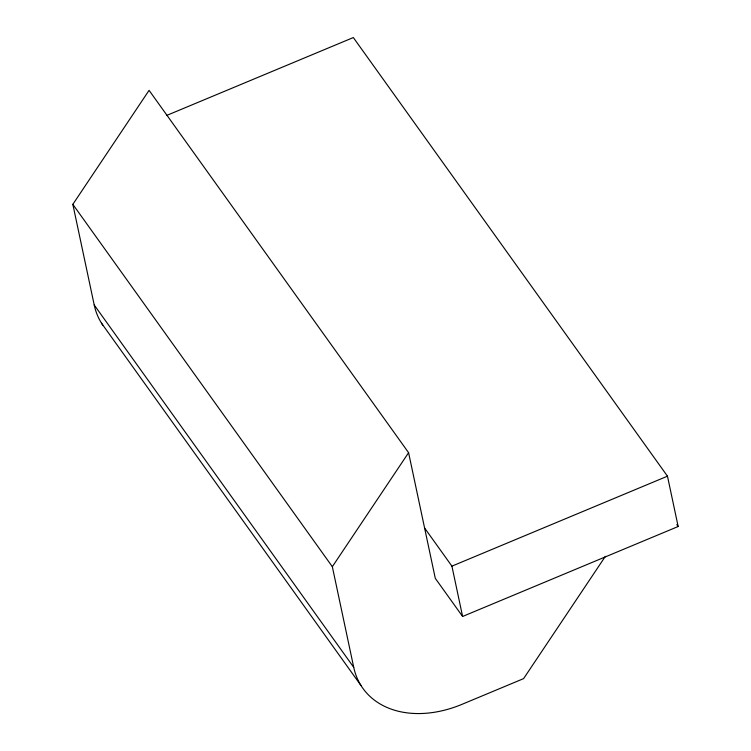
<?xml version="1.0" encoding="UTF-8"?>
<svg xmlns="http://www.w3.org/2000/svg" width="751" height="751" viewBox="0 0 751 751"><rect width="100%" height="100%" fill="white"/><g stroke="black" fill="none" stroke-linecap="round" stroke-linejoin="round"><path stroke-width="1.13" d="M102.765 325.108A102.249 74.18 -35.6 0 1 94.222 304.99L72.838 204.347L149.083 90.345L408.591 452.693L435.289 578.326L462.607 616.468L678.162 526.507L667.47 476.181L353.336 37.55L166.882 115.363M605.4 556.313L523.597 678.622L462.072 704.307A102.249 74.18 -35.6 0 1 353.73 667.339L332.336 566.695L408.591 452.693M424.597 528.009L451.914 566.151L667.47 476.181M676.801 524.602L678.162 526.507M72.838 204.347L332.336 566.695M94.222 304.99L353.73 667.339M101.526 323.212L361.024 685.569M451.914 566.151L462.607 616.468"/></g></svg>
